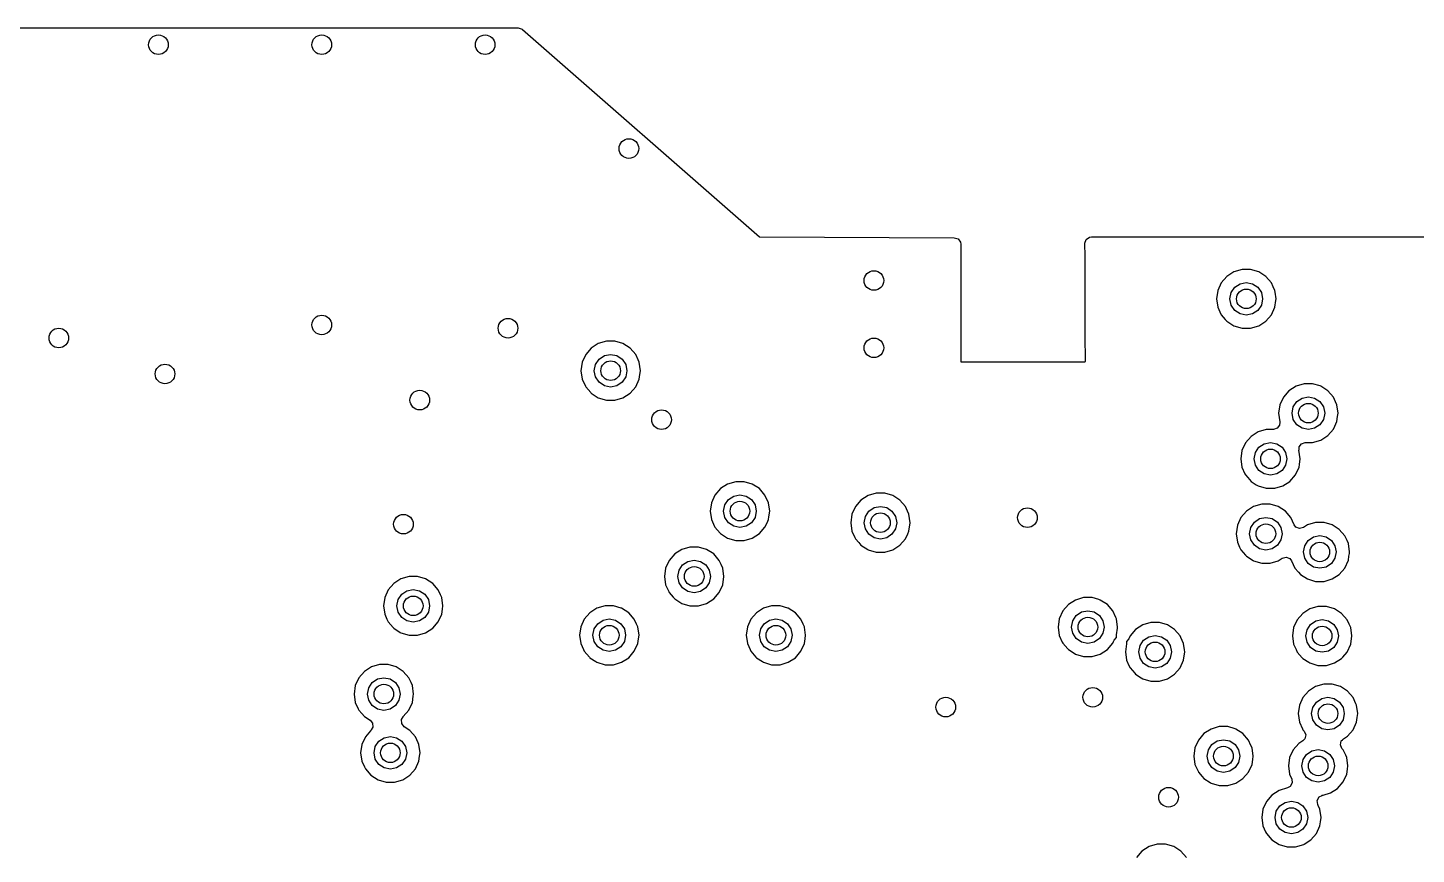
# Model space of a CAD drawing. Extents: x 100.3 to 185, y -144.7 to -85.3.
# Drawn here: x 144 to 165.25, y -97.95 to -85.3 of the extents above; entities that cross this region are included whole.
import ezdxf

# ---------------------------------------------------------------- set-up
doc = ezdxf.new("R2010")
doc.units = 0
doc.layers.add('BLACK', color=7, linetype='CONTINUOUS')

msp = doc.modelspace()

# ---------------------------------------------------------------- linework, layer by layer
at = {"layer": 'BLACK', "linetype": 'CONTINUOUS'}
for p, q in [((106.048, -85.3005), (151.507, -85.301)), ((151.507, -85.301), (151.565, -85.3199)), ((151.565, -85.3199), (151.572, -85.3255)), ((151.572, -85.3255), (155.2, -88.5)), ((155.2, -88.5), (158.181, -88.5145)), ((158.181, -88.5145), (158.24, -88.5337)), ((158.24, -88.5337), (158.275, -88.5834)), ((158.275, -88.5834), (158.28, -88.6135)), ((158.28, -88.6135), (158.28, -90.415)), ((160.18, -88.5994), (160.199, -88.5411)), ((160.181, -88.8), (160.18, -88.5994)), ((160.199, -88.5411), (160.248, -88.505)), ((160.248, -88.505), (160.279, -88.5)), ((160.279, -88.5), (166.5, -88.5)), ((160.183, -89.4505), (160.181, -88.8)), ((162.461, -89.0365), (162.352, -89.1065)), ((162.585, -89), (162.461, -89.0365)), ((162.461, -89.0365), (162.461, -89.0365)), ((162.715, -89), (162.585, -89)), ((162.585, -89), (162.585, -89)), ((162.839, -89.0365), (162.715, -89)), ((162.715, -89), (162.715, -89)), ((162.948, -89.1065), (162.839, -89.0365)), ((162.839, -89.0365), (162.839, -89.0365)), ((162.839, -89.0365), (162.839, -89.0365)), ((162.839, -89.0365), (162.839, -89.0365)), ((162.267, -89.2044), (162.213, -89.3223)), ((162.352, -89.1065), (162.267, -89.2044)), ((162.473, -89.2737), (162.554, -89.2195)), ((162.554, -89.2195), (162.65, -89.2005)), ((162.65, -89.2005), (162.746, -89.2195)), ((162.746, -89.2195), (162.827, -89.2737)), ((163.033, -89.2044), (162.948, -89.1065)), ((162.948, -89.1065), (162.948, -89.1065)), ((162.948, -89.1065), (162.948, -89.1065)), ((163.062, -89.2683), (163.033, -89.2044)), ((160.185, -90), (160.183, -89.4505)), ((162.213, -89.3223), (162.195, -89.4505)), ((162.195, -89.4505), (162.195, -89.4505)), ((162.195, -89.4505), (162.213, -89.5787)), ((162.4, -89.4505), (162.419, -89.3548)), ((162.419, -89.5462), (162.4, -89.4505)), ((162.419, -89.3548), (162.473, -89.2737)), ((162.827, -89.2737), (162.881, -89.3548)), ((162.881, -89.3548), (162.9, -89.4505)), ((162.9, -89.4505), (162.881, -89.5462)), ((163.087, -89.3223), (163.062, -89.2683)), ((163.091, -89.35), (163.087, -89.3223)), ((163.105, -89.4505), (163.091, -89.35)), ((163.101, -89.4782), (163.105, -89.4505)), ((163.105, -89.4505), (163.105, -89.4505)), ((162.213, -89.5787), (162.246, -89.6511)), ((162.246, -89.6511), (162.267, -89.6966)), ((162.473, -89.6273), (162.419, -89.5462)), ((162.554, -89.6815), (162.473, -89.6273)), ((162.827, -89.6273), (162.746, -89.6815)), ((162.881, -89.5462), (162.827, -89.6273)), ((163.033, -89.6966), (163.087, -89.5787)), ((163.087, -89.5787), (163.101, -89.4782)), ((162.267, -89.6966), (162.326, -89.764)), ((162.326, -89.764), (162.352, -89.7945)), ((162.352, -89.7945), (162.461, -89.8645)), ((162.461, -89.8645), (162.461, -89.8645)), ((162.461, -89.8645), (162.585, -89.901)), ((162.65, -89.7005), (162.554, -89.6815)), ((162.746, -89.6815), (162.65, -89.7005)), ((162.715, -89.901), (162.839, -89.8645)), ((162.839, -89.8645), (162.948, -89.7945)), ((162.948, -89.7945), (163.033, -89.6966)), ((152.857, -90.0995), (152.732, -90.136)), ((152.986, -90.0995), (152.857, -90.0995)), ((152.857, -90.0995), (152.857, -90.0995)), ((153.11, -90.136), (152.986, -90.0995)), ((152.986, -90.0995), (152.986, -90.0995)), ((160.187, -90.4081), (160.185, -90)), ((162.585, -89.901), (162.585, -89.901)), ((162.585, -89.901), (162.715, -89.901)), ((162.715, -89.901), (162.715, -89.901)), ((152.539, -90.3039), (152.485, -90.4218)), ((152.623, -90.206), (152.539, -90.3039)), ((152.732, -90.136), (152.623, -90.206)), ((152.732, -90.136), (152.732, -90.136)), ((152.826, -90.319), (152.921, -90.3)), ((152.921, -90.3), (153.017, -90.319)), ((153.219, -90.206), (153.11, -90.136)), ((153.11, -90.136), (153.11, -90.136)), ((153.11, -90.136), (153.11, -90.136)), ((153.11, -90.136), (153.11, -90.136)), ((153.304, -90.3039), (153.219, -90.206)), ((153.219, -90.206), (153.219, -90.206)), ((153.219, -90.206), (153.219, -90.206)), ((153.342, -90.386), (153.304, -90.3039)), ((152.485, -90.4218), (152.466, -90.55)), ((152.671, -90.55), (152.69, -90.4543)), ((152.69, -90.4543), (152.745, -90.3732)), ((152.745, -90.3732), (152.826, -90.319)), ((153.017, -90.319), (153.098, -90.3732)), ((153.098, -90.3732), (153.152, -90.4543)), ((153.152, -90.4543), (153.171, -90.55)), ((153.358, -90.4218), (153.342, -90.386)), ((153.377, -90.55), (153.358, -90.4218)), ((158.28, -90.415), (158.28, -90.415)), ((158.28, -90.415), (160.18, -90.415)), ((160.18, -90.415), (160.187, -90.4081)), ((160.18, -90.415), (160.18, -90.415)), ((160.18, -90.415), (160.18, -90.415)), ((152.466, -90.55), (152.466, -90.55)), ((152.466, -90.55), (152.485, -90.6782)), ((152.485, -90.6782), (152.534, -90.786)), ((152.69, -90.6457), (152.671, -90.55)), ((152.745, -90.7268), (152.69, -90.6457)), ((152.826, -90.781), (152.745, -90.7268)), ((153.098, -90.7268), (153.017, -90.781)), ((153.152, -90.6457), (153.098, -90.7268)), ((153.171, -90.55), (153.152, -90.6457)), ((153.304, -90.7961), (153.358, -90.6782)), ((153.358, -90.6782), (153.368, -90.6086)), ((153.368, -90.6086), (153.377, -90.55)), ((153.377, -90.55), (153.377, -90.55)), ((152.534, -90.786), (152.539, -90.7961)), ((152.539, -90.7961), (152.616, -90.886)), ((152.616, -90.886), (152.623, -90.894)), ((152.623, -90.894), (152.732, -90.964)), ((152.921, -90.8), (152.826, -90.781)), ((153.017, -90.781), (152.921, -90.8)), ((153.11, -90.964), (153.219, -90.894)), ((153.219, -90.894), (153.304, -90.7961)), ((163.302, -90.856), (163.217, -90.9539)), ((163.411, -90.786), (163.302, -90.856)), ((163.535, -90.7495), (163.411, -90.786)), ((163.411, -90.786), (163.411, -90.786)), ((163.504, -90.969), (163.6, -90.95)), ((163.665, -90.7495), (163.535, -90.7495)), ((163.535, -90.7495), (163.535, -90.7495)), ((163.6, -90.95), (163.696, -90.969)), ((163.779, -90.783), (163.665, -90.7495)), ((163.665, -90.7495), (163.665, -90.7495)), ((163.789, -90.786), (163.779, -90.783)), ((163.898, -90.856), (163.789, -90.786)), ((163.789, -90.786), (163.789, -90.786)), ((163.789, -90.786), (163.789, -90.786)), ((163.983, -90.9539), (163.898, -90.856)), ((163.898, -90.856), (163.898, -90.856)), ((163.898, -90.856), (163.898, -90.856)), ((152.732, -90.964), (152.732, -90.964)), ((152.732, -90.964), (152.857, -91.0005)), ((152.857, -91.0005), (152.857, -91.0005)), ((152.857, -91.0005), (152.986, -91.0005)), ((152.986, -91.0005), (153.11, -90.964)), ((152.986, -91.0005), (152.986, -91.0005)), ((163.163, -91.0718), (163.145, -91.2)), ((163.217, -90.9539), (163.163, -91.0718)), ((163.35, -91.2), (163.369, -91.1043)), ((163.369, -91.1043), (163.423, -91.0232)), ((163.423, -91.0232), (163.504, -90.969)), ((163.696, -90.969), (163.777, -91.0232)), ((163.777, -91.0232), (163.831, -91.1043)), ((163.831, -91.1043), (163.85, -91.2)), ((164.017, -91.028), (163.983, -90.9539)), ((164.037, -91.0718), (164.017, -91.028)), ((164.055, -91.2), (164.037, -91.0718)), ((163.145, -91.2), (163.145, -91.2)), ((163.145, -91.2), (163.164, -91.3352)), ((163.161, -91.3357), (163.16, -91.3838)), ((163.164, -91.3352), (163.161, -91.3357)), ((163.369, -91.2957), (163.35, -91.2)), ((163.423, -91.3768), (163.369, -91.2957)), ((163.504, -91.431), (163.423, -91.3768)), ((163.777, -91.3768), (163.696, -91.431)), ((163.831, -91.2957), (163.777, -91.3768)), ((163.85, -91.2), (163.831, -91.2957)), ((164.004, -91.4), (164.037, -91.3282)), ((164.037, -91.3282), (164.048, -91.2505)), ((164.048, -91.2505), (164.055, -91.2)), ((164.055, -91.2), (164.055, -91.2)), ((162.722, -91.556), (162.637, -91.6539)), ((162.831, -91.486), (162.722, -91.556)), ((162.955, -91.4495), (162.831, -91.486)), ((162.831, -91.486), (162.831, -91.486)), ((163.067, -91.4495), (162.955, -91.4495)), ((163.123, -91.4322), (163.067, -91.4495)), ((163.16, -91.3838), (163.123, -91.4322)), ((163.6, -91.45), (163.504, -91.431)), ((163.696, -91.431), (163.6, -91.45)), ((163.789, -91.614), (163.898, -91.544)), ((163.898, -91.544), (163.983, -91.4461)), ((163.983, -91.4461), (164.004, -91.4)), ((162.583, -91.7718), (162.565, -91.9)), ((162.637, -91.6539), (162.583, -91.7718)), ((162.789, -91.8043), (162.843, -91.7232)), ((162.843, -91.7232), (162.924, -91.669)), ((162.924, -91.669), (163.02, -91.65)), ((163.02, -91.65), (163.116, -91.669)), ((163.116, -91.669), (163.197, -91.7232)), ((163.197, -91.7232), (163.251, -91.8043)), ((163.456, -91.7648), (163.459, -91.7643)), ((163.475, -91.9), (163.456, -91.7648)), ((163.459, -91.7643), (163.46, -91.7162)), ((163.46, -91.7162), (163.497, -91.6678)), ((163.497, -91.6678), (163.553, -91.6505)), ((163.553, -91.6505), (163.665, -91.6505)), ((163.665, -91.6505), (163.789, -91.614)), ((163.665, -91.6505), (163.665, -91.6505)), ((162.565, -91.9), (162.565, -91.9)), ((162.565, -91.9), (162.583, -92.0282)), ((162.77, -91.9), (162.789, -91.8043)), ((162.789, -91.9957), (162.77, -91.9)), ((162.843, -92.0768), (162.789, -91.9957)), ((163.251, -91.9957), (163.197, -92.0768)), ((163.251, -91.8043), (163.27, -91.9)), ((163.27, -91.9), (163.251, -91.9957)), ((163.457, -92.0282), (163.463, -91.9855)), ((163.463, -91.9855), (163.475, -91.9)), ((163.475, -91.9), (163.475, -91.9)), ((162.583, -92.0282), (162.629, -92.1282)), ((162.629, -92.1282), (162.637, -92.1461)), ((162.637, -92.1461), (162.672, -92.1862)), ((162.672, -92.1862), (162.722, -92.244)), ((162.924, -92.131), (162.843, -92.0768)), ((163.02, -92.15), (162.924, -92.131)), ((163.116, -92.131), (163.02, -92.15)), ((163.197, -92.0768), (163.116, -92.131)), ((163.318, -92.244), (163.403, -92.1461)), ((163.403, -92.1461), (163.457, -92.0282)), ((154.602, -92.356), (154.517, -92.4539)), ((154.711, -92.286), (154.602, -92.356)), ((154.835, -92.2495), (154.711, -92.286)), ((154.711, -92.286), (154.711, -92.286)), ((154.965, -92.2495), (154.835, -92.2495)), ((154.835, -92.2495), (154.835, -92.2495)), ((155.089, -92.286), (154.965, -92.2495)), ((154.965, -92.2495), (154.965, -92.2495)), ((155.198, -92.356), (155.089, -92.286)), ((155.089, -92.286), (155.089, -92.286)), ((155.089, -92.286), (155.089, -92.286)), ((155.089, -92.286), (155.089, -92.286)), ((155.283, -92.4539), (155.198, -92.356)), ((155.198, -92.356), (155.198, -92.356)), ((155.198, -92.356), (155.198, -92.356)), ((156.985, -92.4266), (156.861, -92.4631)), ((157.115, -92.4266), (156.985, -92.4266)), ((156.985, -92.4266), (156.985, -92.4266)), ((157.239, -92.4631), (157.115, -92.4266)), ((157.115, -92.4266), (157.115, -92.4266)), ((162.722, -92.244), (162.803, -92.2961)), ((162.803, -92.2961), (162.831, -92.314)), ((162.831, -92.314), (162.955, -92.3505)), ((162.955, -92.3505), (162.955, -92.3505)), ((162.955, -92.3505), (163.085, -92.3505)), ((163.085, -92.3505), (163.209, -92.314)), ((163.085, -92.3505), (163.085, -92.3505)), ((163.209, -92.314), (163.318, -92.244)), ((154.463, -92.5718), (154.445, -92.7)), ((154.517, -92.4539), (154.463, -92.5718)), ((154.65, -92.7), (154.669, -92.6043)), ((154.669, -92.6043), (154.723, -92.5232)), ((154.723, -92.5232), (154.804, -92.469)), ((154.804, -92.469), (154.9, -92.45)), ((154.9, -92.45), (154.996, -92.469)), ((154.996, -92.469), (155.077, -92.5232)), ((155.077, -92.5232), (155.131, -92.6043)), ((155.131, -92.6043), (155.15, -92.7)), ((155.287, -92.464), (155.283, -92.4539)), ((155.337, -92.5718), (155.287, -92.464)), ((155.355, -92.7), (155.337, -92.5718)), ((156.667, -92.631), (156.613, -92.7489)), ((156.752, -92.5331), (156.667, -92.631)), ((156.861, -92.4631), (156.752, -92.5331)), ((156.861, -92.4631), (156.861, -92.4631)), ((156.873, -92.7003), (156.954, -92.6461)), ((156.954, -92.6461), (157.05, -92.6271)), ((157.05, -92.6271), (157.146, -92.6461)), ((157.146, -92.6461), (157.227, -92.7003)), ((157.348, -92.5331), (157.239, -92.4631)), ((157.239, -92.4631), (157.239, -92.4631)), ((157.239, -92.4631), (157.239, -92.4631)), ((157.239, -92.4631), (157.239, -92.4631)), ((157.433, -92.631), (157.348, -92.5331)), ((157.348, -92.5331), (157.348, -92.5331)), ((157.348, -92.5331), (157.348, -92.5331)), ((157.465, -92.7017), (157.433, -92.631)), ((162.76, -92.6317), (162.651, -92.7017)), ((162.885, -92.5952), (162.76, -92.6317)), ((162.76, -92.6317), (162.76, -92.6317)), ((163.014, -92.5952), (162.885, -92.5952)), ((162.885, -92.5952), (162.885, -92.5952)), ((163.139, -92.6317), (163.014, -92.5952)), ((163.014, -92.5952), (163.014, -92.5952)), ((163.248, -92.7017), (163.139, -92.6317)), ((163.139, -92.6317), (163.139, -92.6317)), ((163.139, -92.6317), (163.139, -92.6317)), ((163.139, -92.6317), (163.139, -92.6317)), ((154.445, -92.7), (154.445, -92.7)), ((154.445, -92.7), (154.463, -92.8282)), ((154.463, -92.8282), (154.513, -92.936)), ((154.669, -92.7957), (154.65, -92.7)), ((154.723, -92.8768), (154.669, -92.7957)), ((155.131, -92.7957), (155.077, -92.8768)), ((155.15, -92.7), (155.131, -92.7957)), ((155.314, -92.8771), (155.337, -92.8282)), ((155.337, -92.8282), (155.343, -92.7855)), ((155.343, -92.7855), (155.355, -92.7)), ((155.355, -92.7), (155.355, -92.7)), ((156.613, -92.7489), (156.595, -92.8771)), ((156.8, -92.8771), (156.819, -92.7814)), ((156.819, -92.7814), (156.873, -92.7003)), ((157.227, -92.7003), (157.281, -92.7814)), ((157.281, -92.7814), (157.3, -92.8771)), ((157.487, -92.7489), (157.465, -92.7017)), ((157.505, -92.8771), (157.487, -92.7489)), ((162.567, -92.7996), (162.513, -92.9175)), ((162.651, -92.7017), (162.567, -92.7996)), ((162.773, -92.8689), (162.854, -92.8147)), ((162.854, -92.8147), (162.95, -92.7957)), ((162.95, -92.7957), (163.045, -92.8147)), ((163.045, -92.8147), (163.126, -92.8689)), ((163.332, -92.7996), (163.248, -92.7017)), ((163.248, -92.7017), (163.248, -92.7017)), ((163.248, -92.7017), (163.248, -92.7017)), ((163.382, -92.9078), (163.332, -92.7996)), ((163.332, -92.7996), (163.332, -92.7996)), ((163.332, -92.7996), (163.332, -92.7996)), ((154.513, -92.936), (154.517, -92.9461)), ((154.517, -92.9461), (154.595, -93.036)), ((154.595, -93.036), (154.602, -93.044)), ((154.602, -93.044), (154.711, -93.114)), ((154.804, -92.931), (154.723, -92.8768)), ((154.9, -92.95), (154.804, -92.931)), ((154.996, -92.931), (154.9, -92.95)), ((155.077, -92.8768), (154.996, -92.931)), ((155.089, -93.114), (155.198, -93.044)), ((155.198, -93.044), (155.283, -92.9461)), ((155.283, -92.9461), (155.314, -92.8771)), ((156.595, -92.8771), (156.595, -92.8771)), ((156.595, -92.8771), (156.613, -93.0053)), ((156.613, -93.0053), (156.658, -93.1039)), ((156.819, -92.9728), (156.8, -92.8771)), ((156.873, -93.0539), (156.819, -92.9728)), ((156.954, -93.1081), (156.873, -93.0539)), ((157.227, -93.0539), (157.146, -93.1081)), ((157.281, -92.9728), (157.227, -93.0539)), ((157.3, -92.8771), (157.281, -92.9728)), ((157.433, -93.1232), (157.468, -93.0457)), ((157.468, -93.0457), (157.487, -93.0053)), ((157.487, -93.0053), (157.505, -92.8793)), ((157.505, -92.8793), (157.505, -92.8771)), ((157.505, -92.8771), (157.505, -92.8771)), ((162.513, -92.9175), (162.494, -93.0457)), ((162.494, -93.0457), (162.494, -93.0457)), ((162.494, -93.0457), (162.513, -93.1739)), ((162.7, -93.0457), (162.719, -92.95)), ((162.719, -93.1414), (162.7, -93.0457)), ((162.719, -92.95), (162.773, -92.8689)), ((163.126, -92.8689), (163.18, -92.95)), ((163.18, -92.95), (163.2, -93.0457)), ((163.2, -93.0457), (163.18, -93.1414)), ((163.409, -92.9433), (163.382, -92.9078)), ((163.466, -92.9655), (163.409, -92.9433)), ((163.525, -92.9499), (163.466, -92.9655)), ((163.586, -92.911), (163.525, -92.9499)), ((163.71, -92.8745), (163.586, -92.911)), ((163.586, -92.911), (163.586, -92.911)), ((163.679, -93.094), (163.775, -93.075)), ((163.84, -92.8745), (163.71, -92.8745)), ((163.71, -92.8745), (163.71, -92.8745)), ((163.775, -93.075), (163.871, -93.094)), ((163.964, -92.911), (163.84, -92.8745)), ((163.84, -92.8745), (163.84, -92.8745)), ((164.073, -92.981), (163.964, -92.911)), ((163.964, -92.911), (163.964, -92.911)), ((163.964, -92.911), (163.964, -92.911)), ((163.964, -92.911), (163.964, -92.911)), ((164.158, -93.0789), (164.073, -92.981)), ((164.073, -92.981), (164.073, -92.981)), ((164.073, -92.981), (164.073, -92.981)), ((154.011, -93.286), (153.902, -93.356)), ((154.135, -93.2495), (154.011, -93.286)), ((154.011, -93.286), (154.011, -93.286)), ((154.265, -93.2495), (154.135, -93.2495)), ((154.135, -93.2495), (154.135, -93.2495)), ((154.389, -93.286), (154.265, -93.2495)), ((154.265, -93.2495), (154.265, -93.2495)), ((154.498, -93.356), (154.389, -93.286)), ((154.389, -93.286), (154.389, -93.286)), ((154.389, -93.286), (154.389, -93.286)), ((154.389, -93.286), (154.389, -93.286)), ((154.711, -93.114), (154.711, -93.114)), ((154.711, -93.114), (154.835, -93.1505)), ((154.835, -93.1505), (154.835, -93.1505)), ((154.835, -93.1505), (154.965, -93.1505)), ((154.965, -93.1505), (155.089, -93.114)), ((154.965, -93.1505), (154.965, -93.1505)), ((156.658, -93.1039), (156.667, -93.1232)), ((156.667, -93.1232), (156.718, -93.1815)), ((156.718, -93.1815), (156.752, -93.2211)), ((156.752, -93.2211), (156.856, -93.288)), ((156.856, -93.288), (156.861, -93.2911)), ((157.05, -93.1271), (156.954, -93.1081)), ((157.146, -93.1081), (157.05, -93.1271)), ((157.239, -93.2911), (157.348, -93.2211)), ((157.348, -93.2211), (157.433, -93.1232)), ((162.513, -93.1739), (162.548, -93.2515)), ((162.548, -93.2515), (162.567, -93.2918)), ((162.773, -93.2225), (162.719, -93.1414)), ((162.854, -93.2767), (162.773, -93.2225)), ((162.95, -93.2957), (162.854, -93.2767)), ((163.045, -93.2767), (162.95, -93.2957)), ((163.126, -93.2225), (163.045, -93.2767)), ((163.18, -93.1414), (163.126, -93.2225)), ((163.525, -93.325), (163.544, -93.2293)), ((163.544, -93.2293), (163.598, -93.1482)), ((163.598, -93.1482), (163.679, -93.094)), ((163.871, -93.094), (163.952, -93.1482)), ((163.952, -93.1482), (164.006, -93.2293)), ((164.006, -93.2293), (164.025, -93.325)), ((164.191, -93.1505), (164.158, -93.0789)), ((164.212, -93.1968), (164.191, -93.1505)), ((164.23, -93.325), (164.212, -93.1968)), ((153.817, -93.4539), (153.763, -93.5718)), ((153.902, -93.356), (153.817, -93.4539)), ((154.023, -93.5232), (154.104, -93.469)), ((154.104, -93.469), (154.2, -93.45)), ((154.2, -93.45), (154.296, -93.469)), ((154.296, -93.469), (154.377, -93.5232)), ((154.583, -93.4539), (154.498, -93.356)), ((154.498, -93.356), (154.498, -93.356)), ((154.498, -93.356), (154.498, -93.356)), ((154.612, -93.5182), (154.583, -93.4539)), ((156.861, -93.2911), (156.985, -93.3276)), ((156.985, -93.3276), (156.985, -93.3276)), ((156.985, -93.3276), (157.115, -93.3276)), ((157.115, -93.3276), (157.239, -93.2911)), ((157.115, -93.3276), (157.115, -93.3276)), ((162.567, -93.2918), (162.637, -93.3731)), ((162.637, -93.3731), (162.651, -93.3897)), ((162.651, -93.3897), (162.755, -93.456)), ((162.755, -93.456), (162.76, -93.4597)), ((162.76, -93.4597), (162.885, -93.4962)), ((162.885, -93.4962), (162.885, -93.4962)), ((162.885, -93.4962), (163.014, -93.4962)), ((163.014, -93.4962), (163.139, -93.4597)), ((163.014, -93.4962), (163.014, -93.4962)), ((163.139, -93.4597), (163.183, -93.4309)), ((163.183, -93.4309), (163.199, -93.4208)), ((163.199, -93.4208), (163.258, -93.4052)), ((163.258, -93.4052), (163.315, -93.4274)), ((163.315, -93.4274), (163.343, -93.4629)), ((163.343, -93.4629), (163.368, -93.5182)), ((163.544, -93.4207), (163.525, -93.325)), ((163.598, -93.5018), (163.544, -93.4207)), ((163.679, -93.556), (163.598, -93.5018)), ((163.952, -93.5018), (163.871, -93.556)), ((164.006, -93.4207), (163.952, -93.5018)), ((164.025, -93.325), (164.006, -93.4207)), ((164.158, -93.5711), (164.212, -93.4532)), ((164.212, -93.4532), (164.221, -93.39)), ((164.221, -93.39), (164.227, -93.35)), ((164.227, -93.35), (164.23, -93.325)), ((164.23, -93.325), (164.23, -93.325)), ((149.835, -93.6995), (149.711, -93.736)), ((149.965, -93.6995), (149.835, -93.6995)), ((149.835, -93.6995), (149.835, -93.6995)), ((149.965, -93.6995), (149.965, -93.6995)), ((149.966, -93.7), (149.965, -93.6995)), ((150.089, -93.736), (149.966, -93.7)), ((153.763, -93.5718), (153.745, -93.7)), ((153.745, -93.7), (153.745, -93.7)), ((153.745, -93.7), (153.763, -93.8282)), ((153.95, -93.7), (153.969, -93.6043)), ((153.969, -93.7957), (153.95, -93.7)), ((153.969, -93.6043), (154.023, -93.5232)), ((154.377, -93.5232), (154.431, -93.6043)), ((154.431, -93.6043), (154.45, -93.7)), ((154.45, -93.7), (154.431, -93.7957)), ((154.637, -93.5718), (154.612, -93.5182)), ((154.655, -93.6995), (154.637, -93.5718)), ((154.637, -93.8282), (154.655, -93.7)), ((154.655, -93.7), (154.655, -93.6995)), ((163.368, -93.5182), (163.392, -93.5711)), ((163.392, -93.5711), (163.448, -93.6361)), ((163.448, -93.6361), (163.477, -93.669)), ((163.477, -93.669), (163.584, -93.7379)), ((163.775, -93.575), (163.679, -93.556)), ((163.871, -93.556), (163.775, -93.575)), ((163.964, -93.739), (164.073, -93.669)), ((164.073, -93.669), (164.158, -93.5711)), ((149.517, -93.9039), (149.463, -94.0218)), ((149.602, -93.806), (149.517, -93.9039)), ((149.711, -93.736), (149.602, -93.806)), ((149.711, -93.736), (149.711, -93.736)), ((149.723, -93.9732), (149.804, -93.919)), ((149.804, -93.919), (149.9, -93.9)), ((149.9, -93.9), (149.996, -93.919)), ((149.996, -93.919), (150.077, -93.9732)), ((150.198, -93.806), (150.089, -93.736)), ((150.089, -93.736), (150.089, -93.736)), ((150.089, -93.736), (150.089, -93.736)), ((150.089, -93.736), (150.089, -93.736)), ((150.283, -93.9039), (150.198, -93.806)), ((150.198, -93.806), (150.198, -93.806)), ((150.198, -93.806), (150.198, -93.806)), ((150.317, -93.9795), (150.283, -93.9039)), ((153.763, -93.8282), (153.809, -93.9282)), ((154.023, -93.8768), (153.969, -93.7957)), ((154.104, -93.931), (154.023, -93.8768)), ((154.377, -93.8768), (154.296, -93.931)), ((154.431, -93.7957), (154.377, -93.8768)), ((154.583, -93.9461), (154.637, -93.8282)), ((163.584, -93.7379), (163.586, -93.739)), ((163.586, -93.739), (163.71, -93.7755)), ((163.71, -93.7755), (163.71, -93.7755)), ((163.71, -93.7755), (163.84, -93.7755)), ((163.84, -93.7755), (163.964, -93.739)), ((163.84, -93.7755), (163.84, -93.7755)), ((149.463, -94.0218), (149.445, -94.15)), ((149.65, -94.15), (149.669, -94.0543)), ((149.669, -94.0543), (149.723, -93.9732)), ((150.077, -93.9732), (150.131, -94.0543)), ((150.131, -94.0543), (150.15, -94.15)), ((150.337, -94.0218), (150.317, -93.9795)), ((150.355, -94.15), (150.337, -94.0218)), ((153.809, -93.9282), (153.817, -93.9461)), ((153.817, -93.9461), (153.878, -94.016)), ((153.878, -94.016), (153.902, -94.044)), ((153.902, -94.044), (153.98, -94.094)), ((153.98, -94.094), (154.011, -94.114)), ((154.011, -94.114), (154.135, -94.1505)), ((154.2, -93.95), (154.104, -93.931)), ((154.296, -93.931), (154.2, -93.95)), ((154.265, -94.1505), (154.389, -94.114)), ((154.389, -94.114), (154.498, -94.044)), ((154.498, -94.044), (154.583, -93.9461)), ((159.927, -94.1308), (159.842, -94.2287)), ((160.036, -94.0607), (159.927, -94.1308)), ((160.16, -94.0242), (160.036, -94.0607)), ((160.036, -94.0607), (160.036, -94.0607)), ((160.29, -94.0242), (160.16, -94.0242)), ((160.16, -94.0242), (160.16, -94.0242)), ((160.391, -94.0539), (160.29, -94.0242)), ((160.29, -94.0242), (160.29, -94.0242)), ((160.414, -94.0607), (160.391, -94.0539)), ((160.523, -94.1308), (160.414, -94.0607)), ((160.414, -94.0607), (160.414, -94.0607)), ((160.414, -94.0607), (160.414, -94.0607)), ((160.608, -94.2287), (160.523, -94.1308)), ((160.523, -94.1308), (160.523, -94.1308)), ((160.523, -94.1308), (160.523, -94.1308)), ((149.445, -94.15), (149.445, -94.15)), ((149.445, -94.15), (149.463, -94.2782)), ((149.463, -94.2782), (149.498, -94.3539)), ((149.669, -94.2457), (149.65, -94.15)), ((149.723, -94.3268), (149.669, -94.2457)), ((149.804, -94.381), (149.723, -94.3268)), ((150.077, -94.3268), (149.996, -94.381)), ((150.131, -94.2457), (150.077, -94.3268)), ((150.15, -94.15), (150.131, -94.2457)), ((150.283, -94.3961), (150.337, -94.2782)), ((150.337, -94.2782), (150.348, -94.2005)), ((150.348, -94.2005), (150.355, -94.15)), ((150.355, -94.15), (150.355, -94.15)), ((152.602, -94.256), (152.517, -94.3539)), ((152.711, -94.186), (152.602, -94.256)), ((152.835, -94.1495), (152.711, -94.186)), ((152.711, -94.186), (152.711, -94.186)), ((152.804, -94.369), (152.9, -94.35)), ((152.965, -94.1495), (152.835, -94.1495)), ((152.835, -94.1495), (152.835, -94.1495)), ((152.9, -94.35), (152.996, -94.369)), ((153.082, -94.1839), (152.965, -94.1495)), ((152.965, -94.1495), (152.965, -94.1495)), ((153.089, -94.186), (153.082, -94.1839)), ((153.198, -94.256), (153.089, -94.186)), ((153.089, -94.186), (153.089, -94.186)), ((153.089, -94.186), (153.089, -94.186)), ((153.283, -94.3539), (153.198, -94.256)), ((153.198, -94.256), (153.198, -94.256)), ((153.198, -94.256), (153.198, -94.256)), ((154.135, -94.1505), (154.135, -94.1505)), ((154.135, -94.1505), (154.265, -94.1505)), ((154.265, -94.1505), (154.265, -94.1505)), ((155.152, -94.256), (155.067, -94.3539)), ((155.261, -94.186), (155.152, -94.256)), ((155.385, -94.1495), (155.261, -94.186)), ((155.261, -94.186), (155.261, -94.186)), ((155.354, -94.369), (155.45, -94.35)), ((155.515, -94.1495), (155.385, -94.1495)), ((155.385, -94.1495), (155.385, -94.1495)), ((155.45, -94.35), (155.546, -94.369)), ((155.632, -94.1839), (155.515, -94.1495)), ((155.515, -94.1495), (155.515, -94.1495)), ((155.639, -94.186), (155.632, -94.1839)), ((155.748, -94.256), (155.639, -94.186)), ((155.639, -94.186), (155.639, -94.186)), ((155.639, -94.186), (155.639, -94.186)), ((155.833, -94.3539), (155.748, -94.256)), ((155.748, -94.256), (155.748, -94.256)), ((155.748, -94.256), (155.748, -94.256)), ((159.788, -94.3465), (159.77, -94.4747)), ((159.842, -94.2287), (159.788, -94.3465)), ((159.994, -94.3791), (160.048, -94.298)), ((160.048, -94.298), (160.129, -94.2438)), ((160.129, -94.2438), (160.225, -94.2247)), ((160.225, -94.2247), (160.32, -94.2438)), ((160.32, -94.2438), (160.402, -94.298)), ((160.402, -94.298), (160.456, -94.3791)), ((160.654, -94.3294), (160.608, -94.2287)), ((160.661, -94.3465), (160.654, -94.3294)), ((160.68, -94.4747), (160.661, -94.3465)), ((163.513, -94.2669), (163.428, -94.3648)), ((163.622, -94.1969), (163.513, -94.2669)), ((163.746, -94.1604), (163.622, -94.1969)), ((163.622, -94.1969), (163.622, -94.1969)), ((163.876, -94.1604), (163.746, -94.1604)), ((163.746, -94.1604), (163.746, -94.1604)), ((164, -94.1969), (163.876, -94.1604)), ((163.876, -94.1604), (163.876, -94.1604)), ((164.109, -94.2669), (164, -94.1969)), ((164, -94.1969), (164, -94.1969)), ((164, -94.1969), (164, -94.1969)), ((164, -94.1969), (164, -94.1969)), ((164.194, -94.3648), (164.109, -94.2669)), ((164.109, -94.2669), (164.109, -94.2669)), ((164.109, -94.2669), (164.109, -94.2669)), ((149.498, -94.3539), (149.517, -94.3961)), ((149.517, -94.3961), (149.592, -94.4827)), ((149.592, -94.4827), (149.602, -94.494)), ((149.602, -94.494), (149.702, -94.5582)), ((149.702, -94.5582), (149.711, -94.564)), ((149.711, -94.564), (149.835, -94.6005)), ((149.9, -94.4), (149.804, -94.381)), ((149.996, -94.381), (149.9, -94.4)), ((149.966, -94.6), (150.089, -94.564)), ((150.089, -94.564), (150.198, -94.494)), ((150.198, -94.494), (150.283, -94.3961)), ((152.463, -94.4718), (152.445, -94.6)), ((152.517, -94.3539), (152.463, -94.4718)), ((152.65, -94.6), (152.669, -94.5043)), ((152.669, -94.5043), (152.723, -94.4232)), ((152.723, -94.4232), (152.804, -94.369)), ((152.996, -94.369), (153.077, -94.4232)), ((153.077, -94.4232), (153.131, -94.5043)), ((153.131, -94.5043), (153.15, -94.6)), ((153.317, -94.4282), (153.283, -94.3539)), ((153.337, -94.4718), (153.317, -94.4282)), ((153.355, -94.6), (153.337, -94.4718)), ((155.013, -94.4718), (154.995, -94.6)), ((155.067, -94.3539), (155.013, -94.4718)), ((155.2, -94.6), (155.219, -94.5043)), ((155.219, -94.5043), (155.273, -94.4232)), ((155.273, -94.4232), (155.354, -94.369)), ((155.546, -94.369), (155.627, -94.4232)), ((155.627, -94.4232), (155.681, -94.5043)), ((155.681, -94.5043), (155.7, -94.6)), ((155.867, -94.4282), (155.833, -94.3539)), ((155.887, -94.4718), (155.867, -94.4282)), ((155.887, -94.4748), (155.887, -94.4718)), ((155.905, -94.6), (155.887, -94.4748)), ((159.77, -94.4747), (159.77, -94.4748)), ((159.77, -94.4748), (159.788, -94.603)), ((159.975, -94.4747), (159.994, -94.3791)), ((159.994, -94.5704), (159.975, -94.4747)), ((160.456, -94.3791), (160.475, -94.4747)), ((160.475, -94.4747), (160.456, -94.5704)), ((160.663, -94.5925), (160.677, -94.494)), ((160.677, -94.494), (160.68, -94.4748)), ((160.68, -94.4748), (160.68, -94.4747)), ((160.956, -94.51), (160.871, -94.6079)), ((161.065, -94.44), (160.956, -94.51)), ((161.189, -94.4035), (161.065, -94.44)), ((161.065, -94.44), (161.065, -94.44)), ((161.319, -94.4035), (161.189, -94.4035)), ((161.189, -94.4035), (161.189, -94.4035)), ((161.443, -94.44), (161.319, -94.4035)), ((161.319, -94.4035), (161.319, -94.4035)), ((161.552, -94.51), (161.443, -94.44)), ((161.443, -94.44), (161.443, -94.44)), ((161.443, -94.44), (161.443, -94.44)), ((161.443, -94.44), (161.443, -94.44)), ((161.637, -94.6079), (161.552, -94.51)), ((161.552, -94.51), (161.552, -94.51)), ((161.552, -94.51), (161.552, -94.51)), ((163.374, -94.4827), (163.356, -94.6109)), ((163.428, -94.3648), (163.374, -94.4827)), ((163.561, -94.6109), (163.58, -94.5152)), ((163.58, -94.5152), (163.634, -94.4341)), ((163.634, -94.4341), (163.715, -94.3799)), ((163.715, -94.3799), (163.811, -94.3609)), ((163.811, -94.3609), (163.907, -94.3799)), ((163.907, -94.3799), (163.988, -94.4341)), ((163.988, -94.4341), (164.042, -94.5152)), ((164.042, -94.5152), (164.061, -94.6109)), ((164.223, -94.4282), (164.194, -94.3648)), ((164.248, -94.4827), (164.223, -94.4282)), ((164.266, -94.6079), (164.248, -94.4827)), ((149.835, -94.6005), (149.835, -94.6005)), ((149.835, -94.6005), (149.965, -94.6005)), ((149.965, -94.6005), (149.966, -94.6)), ((149.965, -94.6005), (149.965, -94.6005)), ((152.445, -94.6), (152.445, -94.6)), ((152.445, -94.6), (152.463, -94.7282)), ((152.463, -94.7282), (152.505, -94.8187)), ((152.669, -94.6957), (152.65, -94.6)), ((152.723, -94.7768), (152.669, -94.6957)), ((152.804, -94.831), (152.723, -94.7768)), ((153.077, -94.7768), (152.996, -94.831)), ((153.131, -94.6957), (153.077, -94.7768)), ((153.15, -94.6), (153.131, -94.6957)), ((153.283, -94.8461), (153.337, -94.7282)), ((153.337, -94.7282), (153.347, -94.654)), ((153.347, -94.654), (153.355, -94.6)), ((153.355, -94.6), (153.355, -94.6)), ((154.995, -94.6), (154.995, -94.6)), ((154.995, -94.6), (155.013, -94.7282)), ((155.013, -94.7282), (155.055, -94.8187)), ((155.219, -94.6957), (155.2, -94.6)), ((155.273, -94.7768), (155.219, -94.6957)), ((155.354, -94.831), (155.273, -94.7768)), ((155.627, -94.7768), (155.546, -94.831)), ((155.681, -94.6957), (155.627, -94.7768)), ((155.7, -94.6), (155.681, -94.6957)), ((155.833, -94.8461), (155.887, -94.7282)), ((155.887, -94.7282), (155.897, -94.654)), ((155.897, -94.654), (155.905, -94.6)), ((155.905, -94.6), (155.905, -94.6)), ((159.788, -94.603), (159.834, -94.7037)), ((159.834, -94.7037), (159.842, -94.7208)), ((159.842, -94.7208), (159.918, -94.8082)), ((160.048, -94.6515), (159.994, -94.5704)), ((160.129, -94.7057), (160.048, -94.6515)), ((160.225, -94.7247), (160.129, -94.7057)), ((160.32, -94.7057), (160.225, -94.7247)), ((160.402, -94.6515), (160.32, -94.7057)), ((160.456, -94.5704), (160.402, -94.6515)), ((160.523, -94.8187), (160.608, -94.7208)), ((160.608, -94.7208), (160.619, -94.6963)), ((160.619, -94.6963), (160.629, -94.6748)), ((160.629, -94.6748), (160.665, -94.6355)), ((160.662, -94.5987), (160.663, -94.5925)), ((160.663, -94.6325), (160.662, -94.5987)), ((160.665, -94.6355), (160.663, -94.6325)), ((160.817, -94.73), (160.799, -94.854)), ((160.85, -94.654), (160.814, -94.6933)), ((160.814, -94.6933), (160.816, -94.6963)), ((160.816, -94.6963), (160.817, -94.73)), ((160.871, -94.6079), (160.85, -94.654)), ((161.004, -94.854), (161.023, -94.7583)), ((161.023, -94.7583), (161.077, -94.6772)), ((161.077, -94.6772), (161.158, -94.623)), ((161.158, -94.623), (161.254, -94.604)), ((161.254, -94.604), (161.35, -94.623)), ((161.35, -94.623), (161.431, -94.6772)), ((161.431, -94.6772), (161.485, -94.7583)), ((161.485, -94.7583), (161.504, -94.854)), ((161.638, -94.6109), (161.637, -94.6079)), ((161.649, -94.6355), (161.638, -94.6109)), ((161.691, -94.7258), (161.649, -94.6355)), ((161.704, -94.8216), (161.691, -94.7258)), ((163.356, -94.6109), (163.356, -94.6109)), ((163.356, -94.6109), (163.374, -94.7391)), ((163.374, -94.7391), (163.411, -94.8187)), ((163.58, -94.7066), (163.561, -94.6109)), ((163.634, -94.7877), (163.58, -94.7066)), ((164.042, -94.7066), (163.988, -94.7877)), ((164.061, -94.6109), (164.042, -94.7066)), ((164.194, -94.857), (164.248, -94.7391)), ((164.248, -94.7391), (164.266, -94.6109)), ((164.266, -94.6109), (164.266, -94.6079)), ((152.505, -94.8187), (152.517, -94.8461)), ((152.517, -94.8461), (152.595, -94.9364)), ((152.595, -94.9364), (152.602, -94.944)), ((152.602, -94.944), (152.694, -95.0032)), ((152.9, -94.85), (152.804, -94.831)), ((152.996, -94.831), (152.9, -94.85)), ((153.089, -95.014), (153.198, -94.944)), ((153.198, -94.944), (153.283, -94.8461)), ((155.055, -94.8187), (155.067, -94.8461)), ((155.067, -94.8461), (155.145, -94.9364)), ((155.145, -94.9364), (155.152, -94.944)), ((155.152, -94.944), (155.244, -95.0032)), ((155.45, -94.85), (155.354, -94.831)), ((155.546, -94.831), (155.45, -94.85)), ((155.639, -95.014), (155.748, -94.944)), ((155.748, -94.944), (155.833, -94.8461)), ((159.918, -94.8082), (159.927, -94.8187)), ((159.927, -94.8187), (160.014, -94.875)), ((160.014, -94.875), (160.036, -94.8888)), ((160.036, -94.8888), (160.16, -94.9252)), ((160.16, -94.9252), (160.16, -94.9252)), ((160.16, -94.9252), (160.29, -94.9252)), ((160.29, -94.9252), (160.414, -94.8888)), ((160.29, -94.9252), (160.29, -94.9252)), ((160.414, -94.8888), (160.468, -94.854)), ((160.468, -94.854), (160.523, -94.8187)), ((160.799, -94.854), (160.799, -94.854)), ((160.799, -94.854), (160.817, -94.9822)), ((160.817, -94.9822), (160.853, -95.0614)), ((161.023, -94.9497), (161.004, -94.854)), ((161.077, -95.0308), (161.023, -94.9497)), ((161.485, -94.9497), (161.431, -95.0308)), ((161.504, -94.854), (161.485, -94.9497)), ((161.637, -95.1001), (161.691, -94.9822)), ((161.691, -94.9822), (161.709, -94.854)), ((161.709, -94.854), (161.704, -94.8216)), ((163.411, -94.8187), (163.428, -94.857)), ((163.428, -94.857), (163.503, -94.944)), ((163.503, -94.944), (163.513, -94.9549)), ((163.513, -94.9549), (163.605, -95.014)), ((163.715, -94.8419), (163.634, -94.7877)), ((163.811, -94.8609), (163.715, -94.8419)), ((163.907, -94.8419), (163.811, -94.8609)), ((163.988, -94.7877), (163.907, -94.8419)), ((164, -95.0249), (164.109, -94.9549)), ((164.109, -94.9549), (164.125, -94.9364)), ((164.125, -94.9364), (164.194, -94.857)), ((149.152, -95.156), (149.067, -95.2539)), ((149.261, -95.086), (149.152, -95.156)), ((149.385, -95.0495), (149.261, -95.086)), ((149.261, -95.086), (149.261, -95.086)), ((149.515, -95.0495), (149.385, -95.0495)), ((149.385, -95.0495), (149.385, -95.0495)), ((149.639, -95.086), (149.515, -95.0495)), ((149.515, -95.0495), (149.515, -95.0495)), ((149.748, -95.156), (149.639, -95.086)), ((149.639, -95.086), (149.639, -95.086)), ((149.639, -95.086), (149.639, -95.086)), ((149.639, -95.086), (149.639, -95.086)), ((149.833, -95.2539), (149.748, -95.156)), ((149.748, -95.156), (149.748, -95.156)), ((149.748, -95.156), (149.748, -95.156)), ((152.694, -95.0032), (152.711, -95.014)), ((152.711, -95.014), (152.835, -95.0505)), ((152.835, -95.0505), (152.835, -95.0505)), ((152.835, -95.0505), (152.965, -95.0505)), ((152.965, -95.0505), (153.089, -95.014)), ((152.965, -95.0505), (152.965, -95.0505)), ((155.244, -95.0032), (155.261, -95.014)), ((155.261, -95.014), (155.385, -95.0505)), ((155.385, -95.0505), (155.385, -95.0505)), ((155.385, -95.0505), (155.515, -95.0505)), ((155.515, -95.0505), (155.639, -95.014)), ((155.515, -95.0505), (155.515, -95.0505)), ((160.853, -95.0614), (160.871, -95.1001)), ((160.871, -95.1001), (160.943, -95.1825)), ((160.943, -95.1825), (160.956, -95.198)), ((160.956, -95.198), (161.043, -95.2539)), ((161.158, -95.085), (161.077, -95.0308)), ((161.254, -95.104), (161.158, -95.085)), ((161.35, -95.085), (161.254, -95.104)), ((161.431, -95.0308), (161.35, -95.085)), ((161.443, -95.268), (161.552, -95.198)), ((161.552, -95.198), (161.637, -95.1001)), ((163.605, -95.014), (163.622, -95.0249)), ((163.622, -95.0249), (163.746, -95.0614)), ((163.746, -95.0614), (163.746, -95.0614)), ((163.746, -95.0614), (163.876, -95.0614)), ((163.876, -95.0614), (164, -95.0249)), ((163.876, -95.0614), (163.876, -95.0614)), ((149.013, -95.3718), (148.995, -95.5)), ((149.067, -95.2539), (149.013, -95.3718)), ((149.2, -95.5), (149.219, -95.4043)), ((149.219, -95.4043), (149.273, -95.3232)), ((149.273, -95.3232), (149.354, -95.269)), ((149.354, -95.269), (149.45, -95.25)), ((149.45, -95.25), (149.546, -95.269)), ((149.546, -95.269), (149.627, -95.3232)), ((149.627, -95.3232), (149.681, -95.4043)), ((149.681, -95.4043), (149.7, -95.5)), ((149.866, -95.3255), (149.833, -95.2539)), ((149.887, -95.3718), (149.866, -95.3255)), ((149.905, -95.5), (149.887, -95.3718)), ((161.043, -95.2539), (161.065, -95.268)), ((161.065, -95.268), (161.189, -95.3045)), ((161.189, -95.3045), (161.189, -95.3045)), ((161.189, -95.3045), (161.319, -95.3045)), ((161.319, -95.3045), (161.443, -95.268)), ((161.319, -95.3045), (161.319, -95.3045)), ((163.711, -95.386), (163.602, -95.456)), ((163.835, -95.3495), (163.711, -95.386)), ((163.711, -95.386), (163.711, -95.386)), ((163.965, -95.3495), (163.835, -95.3495)), ((163.835, -95.3495), (163.835, -95.3495)), ((164.089, -95.386), (163.965, -95.3495)), ((163.965, -95.3495), (163.965, -95.3495)), ((164.198, -95.456), (164.089, -95.386)), ((164.089, -95.386), (164.089, -95.386)), ((164.089, -95.386), (164.089, -95.386)), ((164.089, -95.386), (164.089, -95.386)), ((148.995, -95.5), (148.995, -95.5)), ((148.995, -95.5), (149.013, -95.6282)), ((149.219, -95.5957), (149.2, -95.5)), ((149.273, -95.6768), (149.219, -95.5957)), ((149.681, -95.5957), (149.627, -95.6768)), ((149.7, -95.5), (149.681, -95.5957)), ((149.887, -95.6282), (149.901, -95.531)), ((149.901, -95.531), (149.905, -95.5)), ((149.905, -95.5), (149.905, -95.5)), ((163.517, -95.5539), (163.463, -95.6718)), ((163.602, -95.456), (163.517, -95.5539)), ((163.669, -95.7043), (163.723, -95.6232)), ((163.723, -95.6232), (163.804, -95.569)), ((163.804, -95.569), (163.9, -95.55)), ((163.9, -95.55), (163.996, -95.569)), ((163.996, -95.569), (164.077, -95.6232)), ((164.077, -95.6232), (164.131, -95.7043)), ((164.283, -95.5539), (164.198, -95.456)), ((164.198, -95.456), (164.198, -95.456)), ((164.198, -95.456), (164.198, -95.456)), ((164.327, -95.65), (164.283, -95.5539)), ((149.013, -95.6282), (149.059, -95.7282)), ((149.059, -95.7282), (149.067, -95.7461)), ((149.067, -95.7461), (149.114, -95.8)), ((149.114, -95.8), (149.152, -95.844)), ((149.354, -95.731), (149.273, -95.6768)), ((149.45, -95.75), (149.354, -95.731)), ((149.546, -95.731), (149.45, -95.75)), ((149.627, -95.6768), (149.546, -95.731)), ((149.748, -95.844), (149.833, -95.7461)), ((149.833, -95.7461), (149.887, -95.6282)), ((163.463, -95.6718), (163.445, -95.8)), ((163.445, -95.8), (163.445, -95.8)), ((163.445, -95.8), (163.463, -95.9282)), ((163.65, -95.8), (163.669, -95.7043)), ((163.669, -95.8957), (163.65, -95.8)), ((164.131, -95.7043), (164.15, -95.8)), ((164.15, -95.8), (164.131, -95.8957)), ((164.337, -95.6718), (164.327, -95.65)), ((164.355, -95.8), (164.337, -95.6718)), ((164.347, -95.8595), (164.355, -95.8)), ((164.355, -95.8), (164.355, -95.8)), ((149.152, -95.844), (149.239, -95.8997)), ((149.239, -95.8997), (149.277, -95.947)), ((149.257, -96.0507), (149.252, -96.056)), ((149.281, -96.0081), (149.255, -96.0494)), ((149.255, -96.0494), (149.257, -96.0507)), ((149.277, -95.947), (149.281, -96.0081)), ((149.719, -95.8919), (149.745, -95.8506)), ((149.723, -95.953), (149.719, -95.8919)), ((149.761, -96.0003), (149.723, -95.953)), ((149.743, -95.8493), (149.748, -95.844)), ((149.745, -95.8506), (149.743, -95.8493)), ((149.848, -96.056), (149.761, -96.0003)), ((162.111, -96.036), (162.002, -96.106)), ((162.235, -95.9995), (162.111, -96.036)), ((162.111, -96.036), (162.111, -96.036)), ((162.365, -95.9995), (162.235, -95.9995)), ((162.235, -95.9995), (162.235, -95.9995)), ((162.479, -96.033), (162.365, -95.9995)), ((162.365, -95.9995), (162.365, -95.9995)), ((162.489, -96.036), (162.479, -96.033)), ((162.598, -96.106), (162.489, -96.036)), ((162.489, -96.036), (162.489, -96.036)), ((162.489, -96.036), (162.489, -96.036)), ((163.463, -95.9282), (163.511, -96.033)), ((163.511, -96.033), (163.517, -96.0461)), ((163.517, -96.0461), (163.536, -96.0677)), ((163.723, -95.9768), (163.669, -95.8957)), ((163.804, -96.031), (163.723, -95.9768)), ((163.9, -96.05), (163.804, -96.031)), ((163.996, -96.031), (163.9, -96.05)), ((164.077, -95.9768), (163.996, -96.031)), ((164.131, -95.8957), (164.077, -95.9768)), ((164.198, -96.144), (164.283, -96.0461)), ((164.283, -96.0461), (164.337, -95.9282)), ((164.337, -95.9282), (164.347, -95.8595)), ((149.167, -96.1539), (149.113, -96.2718)), ((149.245, -96.064), (149.167, -96.1539)), ((149.252, -96.056), (149.245, -96.064)), ((149.252, -96.056), (149.252, -96.056)), ((149.319, -96.3043), (149.373, -96.2232)), ((149.373, -96.2232), (149.454, -96.169)), ((149.454, -96.169), (149.55, -96.15)), ((149.55, -96.15), (149.646, -96.169)), ((149.646, -96.169), (149.727, -96.2232)), ((149.727, -96.2232), (149.781, -96.3043)), ((149.933, -96.1539), (149.848, -96.056)), ((149.848, -96.056), (149.848, -96.056)), ((149.848, -96.056), (149.848, -96.056)), ((149.975, -96.2461), (149.933, -96.1539)), ((149.987, -96.2718), (149.975, -96.2461)), ((161.917, -96.2039), (161.863, -96.3218)), ((162.002, -96.106), (161.917, -96.2039)), ((162.123, -96.2732), (162.204, -96.219)), ((162.204, -96.219), (162.3, -96.2)), ((162.3, -96.2), (162.396, -96.219)), ((162.396, -96.219), (162.477, -96.2732)), ((162.683, -96.2039), (162.598, -96.106)), ((162.598, -96.106), (162.598, -96.106)), ((162.598, -96.106), (162.598, -96.106)), ((162.721, -96.2883), (162.683, -96.2039)), ((163.452, -96.256), (163.367, -96.3539)), ((163.515, -96.2158), (163.452, -96.256)), ((163.546, -96.1836), (163.515, -96.2158)), ((163.536, -96.0677), (163.56, -96.124)), ((163.56, -96.124), (163.546, -96.1836)), ((164.09, -96.276), (164.104, -96.2164)), ((164.104, -96.2164), (164.12, -96.2)), ((164.12, -96.2), (164.135, -96.1842)), ((164.135, -96.1842), (164.198, -96.144)), ((149.113, -96.2718), (149.095, -96.4)), ((149.095, -96.4), (149.095, -96.4)), ((149.095, -96.4), (149.113, -96.5282)), ((149.3, -96.4), (149.319, -96.3043)), ((149.319, -96.4957), (149.3, -96.4)), ((149.781, -96.3043), (149.8, -96.4)), ((149.8, -96.4), (149.781, -96.4957)), ((150.005, -96.4), (149.987, -96.2718)), ((149.987, -96.5282), (149.998, -96.4505)), ((149.998, -96.45), (150.005, -96.4)), ((149.998, -96.4505), (149.998, -96.45)), ((150.005, -96.4), (150.005, -96.4)), ((161.863, -96.3218), (161.845, -96.45)), ((161.845, -96.45), (161.845, -96.45)), ((161.845, -96.45), (161.863, -96.5782)), ((162.05, -96.45), (162.069, -96.3543)), ((162.069, -96.5457), (162.05, -96.45)), ((162.069, -96.3543), (162.123, -96.2732)), ((162.477, -96.2732), (162.531, -96.3543)), ((162.531, -96.3543), (162.55, -96.45)), ((162.55, -96.45), (162.531, -96.5457)), ((162.737, -96.3218), (162.721, -96.2883)), ((162.755, -96.45), (162.737, -96.3218)), ((162.748, -96.5), (162.755, -96.45)), ((162.755, -96.45), (162.755, -96.45)), ((163.313, -96.4718), (163.295, -96.6)), ((163.367, -96.3539), (163.313, -96.4718)), ((163.519, -96.5043), (163.573, -96.4232)), ((163.573, -96.4232), (163.654, -96.369)), ((163.654, -96.369), (163.75, -96.35)), ((163.75, -96.35), (163.846, -96.369)), ((163.846, -96.369), (163.927, -96.4232)), ((163.927, -96.4232), (163.981, -96.5043)), ((164.114, -96.3323), (164.09, -96.276)), ((164.133, -96.3539), (164.114, -96.3323)), ((164.171, -96.4382), (164.133, -96.3539)), ((164.187, -96.4718), (164.171, -96.4382)), ((164.205, -96.6), (164.187, -96.4718)), ((149.113, -96.5282), (149.152, -96.614)), ((149.152, -96.614), (149.167, -96.6461)), ((149.167, -96.6461), (149.252, -96.744)), ((149.373, -96.5768), (149.319, -96.4957)), ((149.454, -96.631), (149.373, -96.5768)), ((149.55, -96.65), (149.454, -96.631)), ((149.646, -96.631), (149.55, -96.65)), ((149.727, -96.5768), (149.646, -96.631)), ((149.781, -96.4957), (149.727, -96.5768)), ((149.848, -96.744), (149.933, -96.6461)), ((149.933, -96.6461), (149.987, -96.5282)), ((161.863, -96.5782), (161.916, -96.693)), ((162.123, -96.6268), (162.069, -96.5457)), ((162.204, -96.681), (162.123, -96.6268)), ((162.3, -96.7), (162.204, -96.681)), ((162.396, -96.681), (162.3, -96.7)), ((162.477, -96.6268), (162.396, -96.681)), ((162.531, -96.5457), (162.477, -96.6268)), ((162.683, -96.6961), (162.737, -96.5782)), ((162.737, -96.5782), (162.748, -96.5)), ((163.295, -96.6), (163.295, -96.6)), ((163.295, -96.6), (163.313, -96.7282)), ((163.5, -96.6), (163.519, -96.5043)), ((163.519, -96.6957), (163.5, -96.6)), ((163.981, -96.5043), (164, -96.6)), ((164, -96.6), (163.981, -96.6957)), ((164.187, -96.7282), (164.198, -96.6505)), ((164.198, -96.6505), (164.205, -96.6)), ((164.205, -96.6), (164.205, -96.6)), ((149.252, -96.744), (149.252, -96.744)), ((149.252, -96.744), (149.361, -96.814)), ((149.361, -96.814), (149.361, -96.814)), ((149.361, -96.814), (149.485, -96.8505)), ((149.485, -96.8505), (149.485, -96.8505)), ((149.485, -96.8505), (149.615, -96.8505)), ((149.615, -96.8505), (149.739, -96.814)), ((149.615, -96.8505), (149.615, -96.8505)), ((149.739, -96.814), (149.848, -96.744)), ((161.916, -96.693), (161.917, -96.6961)), ((161.917, -96.6961), (161.973, -96.7605)), ((161.973, -96.7605), (162.002, -96.794)), ((162.002, -96.794), (162.096, -96.8542)), ((162.096, -96.8542), (162.111, -96.864)), ((162.111, -96.864), (162.235, -96.9005)), ((162.235, -96.9005), (162.235, -96.9005)), ((162.235, -96.9005), (162.365, -96.9005)), ((162.365, -96.9005), (162.489, -96.864)), ((162.365, -96.9005), (162.365, -96.9005)), ((162.489, -96.864), (162.598, -96.794)), ((162.598, -96.794), (162.683, -96.6961)), ((163.313, -96.7282), (163.347, -96.801)), ((163.354, -96.8618), (163.323, -96.9151)), ((163.347, -96.801), (163.354, -96.8618)), ((163.573, -96.7768), (163.519, -96.6957)), ((163.654, -96.831), (163.573, -96.7768)), ((163.75, -96.85), (163.654, -96.831)), ((163.846, -96.831), (163.75, -96.85)), ((163.927, -96.7768), (163.846, -96.831)), ((163.981, -96.6957), (163.927, -96.7768)), ((164.048, -96.944), (164.133, -96.8461)), ((164.133, -96.8461), (164.187, -96.7282)), ((163.042, -97.046), (162.957, -97.1439)), ((163.151, -96.976), (163.042, -97.046)), ((163.282, -96.9375), (163.151, -96.976)), ((163.151, -96.976), (163.151, -96.976)), ((163.323, -96.9151), (163.281, -96.9351)), ((163.281, -96.9351), (163.282, -96.9375)), ((163.736, -97.1282), (163.767, -97.0749)), ((163.767, -97.0749), (163.809, -97.0549)), ((163.808, -97.0525), (163.815, -97.0505)), ((163.809, -97.0549), (163.808, -97.0525)), ((163.815, -97.0505), (163.822, -97.0483)), ((163.822, -97.0483), (163.827, -97.0469)), ((163.827, -97.0469), (163.939, -97.014)), ((163.939, -97.014), (164.048, -96.944)), ((162.903, -97.2618), (162.885, -97.39)), ((162.957, -97.1439), (162.903, -97.2618)), ((163.09, -97.39), (163.109, -97.2943)), ((163.109, -97.2943), (163.163, -97.2132)), ((163.163, -97.2132), (163.244, -97.159)), ((163.244, -97.159), (163.34, -97.14)), ((163.34, -97.14), (163.436, -97.159)), ((163.436, -97.159), (163.517, -97.2132)), ((163.517, -97.2132), (163.571, -97.2943)), ((163.571, -97.2943), (163.59, -97.39)), ((163.743, -97.189), (163.736, -97.1282)), ((163.75, -97.2039), (163.743, -97.189)), ((163.777, -97.2618), (163.75, -97.2039)), ((163.795, -97.39), (163.777, -97.2618)), ((162.885, -97.39), (162.885, -97.39)), ((162.885, -97.39), (162.903, -97.5182)), ((162.903, -97.5182), (162.945, -97.6094)), ((163.109, -97.4857), (163.09, -97.39)), ((163.163, -97.5668), (163.109, -97.4857)), ((163.571, -97.4857), (163.517, -97.5668)), ((163.59, -97.39), (163.571, -97.4857)), ((163.723, -97.6361), (163.777, -97.5182)), ((163.777, -97.5182), (163.786, -97.456)), ((163.786, -97.456), (163.795, -97.39)), ((163.795, -97.39), (163.795, -97.39)), ((162.945, -97.6094), (162.957, -97.6361)), ((162.957, -97.6361), (163.042, -97.734)), ((163.042, -97.734), (163.042, -97.734)), ((163.042, -97.734), (163.151, -97.804)), ((163.244, -97.621), (163.163, -97.5668)), ((163.34, -97.64), (163.244, -97.621)), ((163.436, -97.621), (163.34, -97.64)), ((163.517, -97.5668), (163.436, -97.621)), ((163.535, -97.8), (163.638, -97.734)), ((163.638, -97.734), (163.723, -97.6361)), ((161.052, -97.9055), (160.967, -98.0034)), ((161.161, -97.8355), (161.052, -97.9055)), ((161.285, -97.799), (161.161, -97.8355)), ((161.161, -97.8355), (161.161, -97.8355)), ((161.415, -97.799), (161.285, -97.799)), ((161.285, -97.799), (161.285, -97.799)), ((161.539, -97.8355), (161.415, -97.799)), ((161.415, -97.799), (161.415, -97.799)), ((161.648, -97.9055), (161.539, -97.8355)), ((161.539, -97.8355), (161.539, -97.8355)), ((161.539, -97.8355), (161.539, -97.8355)), ((161.539, -97.8355), (161.539, -97.8355)), ((161.733, -98.0034), (161.648, -97.9055)), ((161.648, -97.9055), (161.648, -97.9055)), ((161.648, -97.9055), (161.648, -97.9055)), ((163.151, -97.804), (163.151, -97.804)), ((163.151, -97.804), (163.275, -97.8405)), ((163.275, -97.8405), (163.275, -97.8405)), ((163.275, -97.8405), (163.405, -97.8405)), ((163.405, -97.8405), (163.529, -97.804)), ((163.405, -97.8405), (163.405, -97.8405)), ((163.529, -97.804), (163.535, -97.8))]:
    msp.add_line(p, q, dxfattribs=at)
at = {"layer": 'BLACK'}
for centre in [(146, -85.56), (148.5, -85.56), (151, -85.56), (153.2, -87.15), (156.95, -89.17), (162.65, -89.4505), (148.5, -89.85), (151.35, -89.9), (144.475, -90.05), (156.95, -90.2), (146.1, -90.6), (152.921, -90.55), (150, -91), (153.7, -91.3), (163.6, -91.2), (163.02, -91.9), (154.9, -92.7), (159.3, -92.8), (149.75, -92.9), (157.05, -92.8771), (162.95, -93.0457), (163.775, -93.325), (154.2, -93.7), (149.9, -94.15), (160.225, -94.4747), (152.9, -94.6), (155.45, -94.6), (163.811, -94.6109), (161.254, -94.854), (149.45, -95.5), (160.3, -95.55), (158.05, -95.7), (163.9, -95.8), (149.55, -96.4), (162.3, -96.45), (163.75, -96.6), (161.46, -97.08), (163.34, -97.39)]:
    msp.add_circle(centre, 0.15, dxfattribs=at)

doc.saveas('drawing.dxf')
